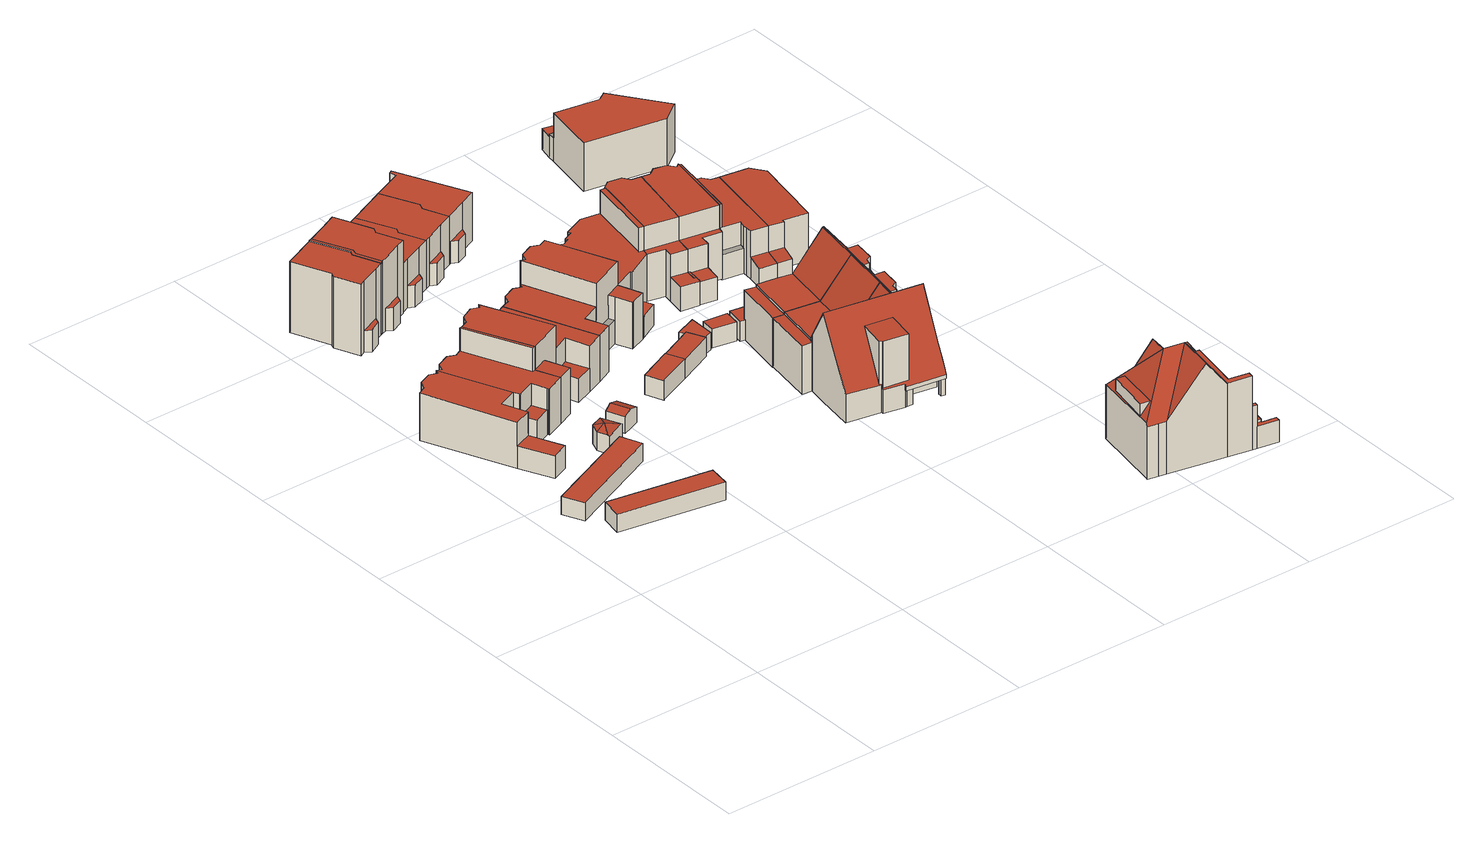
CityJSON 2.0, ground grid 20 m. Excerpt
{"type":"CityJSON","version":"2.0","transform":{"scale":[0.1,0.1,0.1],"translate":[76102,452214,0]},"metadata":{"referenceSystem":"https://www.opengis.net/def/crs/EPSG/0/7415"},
"CityObjects":{
"building1":{"type":"Building","attributes":{"Volume":352,"Dakoppervlakte":62.7,"Muuroppervlakte":236.67,"Vloeroppervlakte":64.75,"hoogte_Z_max_in_m_NAP":7.01,"GEB_DOEL":"woonfunctie","dateOfConstruction":"1925-01-01","measuredHeight":6.12},"geometry":[{"type":"Solid","lod":"2","boundaries":[[[[0,1,2,3,4,5,6,7,8,9,10,11,12]],[[13,14,15,16]],[[17,18,19,20,21,22,23,24,25,26]],[[27,28,29,30]],[[2,20,19,14,3]],[[2,1,21,20]],[[0,12,23,22]],[[12,11,24,23]],[[11,10,25,24]],[[26,25,10,9,29]],[[5,4,13,16]],[[4,3,14,13]],[[28,6,5,16,15,18,17]],[[14,19,18,15]],[[8,30,29,9]],[[8,7,27,30]],[[27,7,6,28]],[[26,29,28,17]],[[22,21,1,0]]]],"semantics":{"surfaces":[{"type":"GroundSurface"},{"type":"OuterFloorSurface"},{"type":"RoofSurface"},{"type":"WallSurface"}],"values":[[0,1,2,2,3,3,3,3,3,3,3,3,3,3,3,3,3,3,3]]}}]},
"building2":{"type":"Building","attributes":{"Volume":88.31,"Dakoppervlakte":38.28,"Muuroppervlakte":75.24,"Vloeroppervlakte":38.28,"hoogte_Z_max_in_m_NAP":3.12,"GEB_DOEL":"onbekend","dateOfConstruction":"1925-01-01","measuredHeight":2.31},"geometry":[{"type":"Solid","lod":"2","boundaries":[[[[31,32,33,34]],[[35,36,37,38]],[[33,36,35,34]],[[33,32,37,36]],[[37,32,31,38]],[[35,38,31,34]]]],"semantics":{"surfaces":[{"type":"GroundSurface"},{"type":"RoofSurface"},{"type":"WallSurface"}],"values":[[0,1,2,2,2,2]]}}]},
"building3":{"type":"Building","attributes":{"Volume":84.21,"Dakoppervlakte":36.77,"Muuroppervlakte":73.29,"Vloeroppervlakte":36.77,"hoogte_Z_max_in_m_NAP":3.13,"GEB_DOEL":"onbekend","dateOfConstruction":"1925-01-01","measuredHeight":2.29},"geometry":[{"type":"Solid","lod":"2","boundaries":[[[[39,40,41,42]],[[43,44,45,46]],[[46,45,41,40]],[[40,39,43,46]],[[42,44,43,39]],[[42,41,45,44]]]],"semantics":{"surfaces":[{"type":"GroundSurface"},{"type":"RoofSurface"},{"type":"WallSurface"}],"values":[[0,1,2,2,2,2]]}}]},
"building4":{"type":"Building","attributes":{"Volume":360.12,"Dakoppervlakte":60.68,"Muuroppervlakte":265.68,"Vloeroppervlakte":60.68,"hoogte_Z_max_in_m_NAP":9.95,"GEB_DOEL":"woonfunctie","dateOfConstruction":"1925-01-01","measuredHeight":9.04},"geometry":[{"type":"Solid","lod":"2","boundaries":[[[[47,48,49,50,51,52,53,54,55,4,3,2,56,57,58,59]],[[60,20,19,61,62,63,64,65,66,67,68,69,70,71,72,73]],[[74,75,76,77]],[[78,79,80,81]],[[51,50,67,66]],[[67,50,49,48,82,68]],[[71,70,82,48,47,59]],[[71,59,58,72]],[[58,57,73,72]],[[57,56,60,73]],[[2,3,14,19,20]],[[61,13,4,55,78,62]],[[53,52,65,64,80]],[[66,65,52,51]],[[14,3,4,13]],[[19,14,13,61]],[[77,68,82,74]],[[82,70,75,74]],[[75,70,69,76]],[[69,68,77,76]],[[78,55,54,79]],[[80,79,54,53]],[[81,63,62,78]],[[80,64,63,81]],[[60,56,2,20]]]],"semantics":{"surfaces":[{"type":"GroundSurface"},{"type":"RoofSurface"},{"type":"WallSurface"}],"values":[[0,1,1,1,2,2,2,2,2,2,2,2,2,2,2,2,2,2,2,2,2,2,2,2,2]]}}]},
"building5":{"type":"Building","attributes":{"Volume":17.3,"Dakoppervlakte":7.38,"Muuroppervlakte":24.17,"Vloeroppervlakte":6.81,"hoogte_Z_max_in_m_NAP":3.7,"GEB_DOEL":"onbekend","dateOfConstruction":"1925-01-01","measuredHeight":2.91},"geometry":[{"type":"Solid","lod":"2","boundaries":[[[[83,84,85,86,87,88,89,90]],[[91,92,93]],[[94,95,91,93]],[[96,92,91]],[[97,96,91]],[[98,97,91,95,99]],[[85,84,92,96]],[[94,93,92,84,83,90]],[[94,90,89,88,99,95]],[[88,87,98,99]],[[86,97,98,87]],[[85,96,97,86]]]],"semantics":{"surfaces":[{"type":"GroundSurface"},{"type":"RoofSurface"},{"type":"WallSurface"}],"values":[[0,1,1,1,1,1,2,2,2,2,2,2]]}}]},
"building6":{"type":"Building","attributes":{"Volume":448.75,"Dakoppervlakte":51.37,"Muuroppervlakte":293.21,"Vloeroppervlakte":53.77,"hoogte_Z_max_in_m_NAP":9.95,"GEB_DOEL":"woonfunctie","dateOfConstruction":"1925-01-01","measuredHeight":9.02},"geometry":[{"type":"Solid","lod":"2","boundaries":[[[[50,49,48,100,101,102,103,104,105,106,107,108]],[[109,110,111,112]],[[67,113,114,68]],[[115,116,117,118,119,74,77,120]],[[50,108,113,67]],[[74,82,68,77]],[[117,116,121,103,102,122]],[[101,123,118,117,122,102]],[[118,123,101,100,124,119]],[[109,107,106,110]],[[106,105,111,110]],[[108,107,109,112,114,113]],[[50,67,68,82,48,49]],[[111,105,104,125,115,120,126]],[[104,103,121,116,115,125]],[[112,111,126,120,77,68,114]],[[48,82,74,119,124,100]]]],"semantics":{"surfaces":[{"type":"GroundSurface"},{"type":"OuterFloorSurface"},{"type":"RoofSurface"},{"type":"WallSurface"}],"values":[[0,1,2,2,3,3,3,3,3,3,3,3,3,3,3,3,3]]}}]},
"building7":{"type":"Building","attributes":{"Volume":406.64,"Dakoppervlakte":45.86,"Muuroppervlakte":257.35,"Vloeroppervlakte":45.86,"hoogte_Z_max_in_m_NAP":10.08,"GEB_DOEL":"woonfunctie","dateOfConstruction":"1928-01-01","measuredHeight":9.13},"geometry":[{"type":"Solid","lod":"2","boundaries":[[[[127,128,129,130,131,132,133,134,135,136,137,138,139,140]],[[141,142,143,144,145,146,147,148,149,150]],[[151,152,153,154]],[[155,156,157,158,159,160,161,162]],[[141,138,137,142]],[[136,143,142,137]],[[143,136,135,144]],[[135,134,145,144]],[[146,145,134,133,154]],[[151,154,133,132]],[[152,151,132,131]],[[130,153,152,131]],[[146,154,153,147]],[[160,140,139,161]],[[162,161,139,138,141]],[[129,128,158,157,148]],[[127,159,158,128]],[[127,140,160,159]],[[162,141,150,155]],[[155,150,149,156]],[[149,148,157,156]],[[148,147,153,130,129]]]],"semantics":{"surfaces":[{"type":"GroundSurface"},{"type":"RoofSurface"},{"type":"WallSurface"}],"values":[[0,1,1,1,2,2,2,2,2,2,2,2,2,2,2,2,2,2,2,2,2,2]]}}]},
"building8":{"type":"Building","attributes":{"Volume":13.53,"Dakoppervlakte":6.31,"Muuroppervlakte":21.13,"Vloeroppervlakte":6.01,"hoogte_Z_max_in_m_NAP":3.27,"GEB_DOEL":"onbekend","dateOfConstruction":"1925-01-01","measuredHeight":2.45},"geometry":[{"type":"Solid","lod":"2","boundaries":[[[[163,164,165,166,167,168]],[[169,170,171,172]],[[173,174,170,169]],[[163,168,172,171]],[[174,173,166,165]],[[164,170,174,165]],[[172,168,167,166,173,169]],[[171,170,164,163]]]],"semantics":{"surfaces":[{"type":"GroundSurface"},{"type":"RoofSurface"},{"type":"WallSurface"}],"values":[[0,1,1,2,2,2,2,2]]}}]},
"building9":{"type":"Building","attributes":{"Volume":409.11,"Dakoppervlakte":49.2,"Muuroppervlakte":267.9,"Vloeroppervlakte":49.11,"hoogte_Z_max_in_m_NAP":10.08,"GEB_DOEL":"woonfunctie","dateOfConstruction":"1928-01-01","measuredHeight":9.23},"geometry":[{"type":"Solid","lod":"2","boundaries":[[[[175,176,177,178,179,180,181,182,183,184,185,186,187,188,189]],[[159,158,190,191,192,193,194,195,196,161,160]],[[197,198,199,200]],[[201,202,203,204]],[[160,161,203,181,180]],[[160,180,179,159]],[[159,179,178,158]],[[189,188,192,191,199]],[[193,187,186,194]],[[194,186,185,195]],[[196,195,185,184,204]],[[176,175,198,197]],[[200,177,176,197]],[[158,178,177,200,199,191,190]],[[175,189,199,198]],[[182,181,203,202]],[[184,183,201,204]],[[202,201,183,182]],[[161,196,204,203]],[[192,188,187,193]]]],"semantics":{"surfaces":[{"type":"GroundSurface"},{"type":"RoofSurface"},{"type":"WallSurface"}],"values":[[0,1,1,1,2,2,2,2,2,2,2,2,2,2,2,2,2,2,2,2]]}}]},
"building10":{"type":"Building","attributes":{"Volume":324.39,"Dakoppervlakte":56.91,"Muuroppervlakte":206.4,"Vloeroppervlakte":56.9,"hoogte_Z_max_in_m_NAP":7.01,"GEB_DOEL":"woonfunctie","dateOfConstruction":"1925-01-01","measuredHeight":6.13},"geometry":[{"type":"Solid","lod":"2","boundaries":[[[[104,205,206,207,208,209,210,211,212,106,105]],[[213,214,215,216,217,218,125,126,219,220]],[[221,111,110,222,223,224]],[[218,205,104,125]],[[104,105,111,126,125]],[[214,213,210,209]],[[215,214,209,208]],[[216,215,208,207]],[[207,206,217,216]],[[206,205,218,217]],[[111,105,106,110]],[[106,212,222,110]],[[211,223,222,212]],[[219,126,111,221]],[[219,221,224,223,220]],[[211,210,213,220,223]]]],"semantics":{"surfaces":[{"type":"GroundSurface"},{"type":"RoofSurface"},{"type":"WallSurface"}],"values":[[0,1,1,2,2,2,2,2,2,2,2,2,2,2,2,2]]}}]},
"building11":{"type":"Building","attributes":{"Volume":313.57,"Dakoppervlakte":50.8,"Muuroppervlakte":207.18,"Vloeroppervlakte":52.97,"hoogte_Z_max_in_m_NAP":7.01,"GEB_DOEL":"woonfunctie","dateOfConstruction":"1925-01-01","measuredHeight":6.12},"geometry":[{"type":"Solid","lod":"2","boundaries":[[[[225,226,227,228,229,230,231,210,209,232,233]],[[234,235,236,237]],[[238,239,214,213,240,241,242,243,244,245]],[[210,231,240,213]],[[242,237,228,227,243]],[[226,244,243,227]],[[244,226,225,245]],[[225,233,238,245]],[[233,232,239,238]],[[239,232,209,214]],[[230,229,236,235]],[[229,228,237,236]],[[241,240,231,230,235,234]],[[237,242,241,234]],[[210,213,214,209]]]],"semantics":{"surfaces":[{"type":"GroundSurface"},{"type":"OuterFloorSurface"},{"type":"RoofSurface"},{"type":"WallSurface"}],"values":[[0,1,2,3,3,3,3,3,3,3,3,3,3,3,3]]}}]},
"building12":{"type":"Building","attributes":{"Volume":289.13,"Dakoppervlakte":47.54,"Muuroppervlakte":178.11,"Vloeroppervlakte":47.54,"hoogte_Z_max_in_m_NAP":7.13,"GEB_DOEL":"woonfunctie","dateOfConstruction":"1928-01-01","measuredHeight":6.18},"geometry":[{"type":"Solid","lod":"2","boundaries":[[[[246,247,248,249,250,251,252,253,254,255,256,257]],[[258,259,260,261,262,263,264,265,266,267]],[[268,269,270,271]],[[258,248,247,259]],[[260,259,247,246]],[[257,256,262,261]],[[263,262,256,255,269]],[[252,251,265,264,268]],[[265,251,250,266]],[[250,249,267,266]],[[258,267,249,248]],[[270,269,255,254]],[[254,253,271,270]],[[253,252,268,271]],[[263,269,268,264]],[[246,257,261,260]]]],"semantics":{"surfaces":[{"type":"GroundSurface"},{"type":"RoofSurface"},{"type":"WallSurface"}],"values":[[0,1,1,2,2,2,2,2,2,2,2,2,2,2,2,2]]}}]},
"building13":{"type":"Building","attributes":{"Volume":28.33,"Dakoppervlakte":11.61,"Muuroppervlakte":35.41,"Vloeroppervlakte":11.61,"hoogte_Z_max_in_m_NAP":3.29,"GEB_DOEL":"onbekend","dateOfConstruction":"1925-01-01","measuredHeight":2.45},"geometry":[{"type":"Solid","lod":"2","boundaries":[[[[272,273,274,275,276]],[[277,278,279,280,281]],[[273,277,281,274]],[[278,277,273,272]],[[278,272,276,275,280,279]],[[275,274,281,280]]]],"semantics":{"surfaces":[{"type":"GroundSurface"},{"type":"RoofSurface"},{"type":"WallSurface"}],"values":[[0,1,2,2,2,2]]}}]},
"building14":{"type":"Building","attributes":{"Volume":453.46,"Dakoppervlakte":51.75,"Muuroppervlakte":294.55,"Vloeroppervlakte":53.85,"hoogte_Z_max_in_m_NAP":9.97,"GEB_DOEL":"woonfunctie","dateOfConstruction":"1925-01-01","measuredHeight":9.07},"geometry":[{"type":"Solid","lod":"2","boundaries":[[[[282,283,284,285,286,229,228,227,287,288,289,290,291]],[[236,292,293,237]],[[294,295,296,297,298,299]],[[300,301,302,303,304,305,306,307]],[[298,284,283,299]],[[299,283,282,291,308,294]],[[284,298,297,285]],[[301,294,308,302]],[[302,308,291,290,309,303]],[[290,289,310,304,303,309]],[[304,310,289,288,311,305]],[[305,311,288,287,312,306]],[[229,236,237,228]],[[292,236,229,286]],[[292,296,295,293]],[[306,312,287,227,243,307]],[[228,237,242,300,307,243,227]],[[300,242,237,293,295,294,301]],[[297,296,292,286,285]]]],"semantics":{"surfaces":[{"type":"GroundSurface"},{"type":"OuterFloorSurface"},{"type":"RoofSurface"},{"type":"WallSurface"}],"values":[[0,1,2,2,3,3,3,3,3,3,3,3,3,3,3,3,3,3,3]]}}]},
"building15":{"type":"Building","attributes":{"Volume":334.08,"Dakoppervlakte":62.58,"Muuroppervlakte":190.85,"Vloeroppervlakte":62.28,"hoogte_Z_max_in_m_NAP":7.13,"GEB_DOEL":"woonfunctie","dateOfConstruction":"1928-01-01","measuredHeight":6.18},"geometry":[{"type":"Solid","lod":"2","boundaries":[[[[313,314,251,250,249,248,315,316,317,318,319,320,321,322,323]],[[265,324,325,326,327,328,329,258,267,266]],[[330,331,332,333]],[[334,335,336,337]],[[338,339,340,341]],[[267,258,337,248,249]],[[267,249,250,266]],[[266,250,251,265]],[[324,265,251,314,333]],[[325,332,322,321,326]],[[327,320,319,328]],[[329,328,319,318,340]],[[330,333,314,313]],[[331,330,313,323]],[[332,331,323,322]],[[324,333,332,325]],[[336,335,338,316,315]],[[336,315,248,337]],[[338,341,317,316]],[[318,317,341,340]],[[335,334,339,338]],[[258,329,340,339,334,337]],[[320,327,326,321]]]],"semantics":{"surfaces":[{"type":"GroundSurface"},{"type":"RoofSurface"},{"type":"WallSurface"}],"values":[[0,1,1,1,1,2,2,2,2,2,2,2,2,2,2,2,2,2,2,2,2,2,2]]}}]},
"building16":{"type":"Building","attributes":{"Volume":28.16,"Dakoppervlakte":12.06,"Muuroppervlakte":34.45,"Vloeroppervlakte":12.06,"hoogte_Z_max_in_m_NAP":3.16,"GEB_DOEL":"onbekend","dateOfConstruction":"1925-01-01","measuredHeight":2.33},"geometry":[{"type":"Solid","lod":"2","boundaries":[[[[275,274,342,343,344]],[[345,346,347,348,349]],[[274,275,346,345]],[[347,346,275,344]],[[343,348,347,344]],[[348,343,342,349]],[[342,274,345,349]]]],"semantics":{"surfaces":[{"type":"GroundSurface"},{"type":"RoofSurface"},{"type":"WallSurface"}],"values":[[0,1,2,2,2,2,2]]}}]},
"building17":{"type":"Building","attributes":{"Volume":14.54,"Dakoppervlakte":6.73,"Muuroppervlakte":23.31,"Vloeroppervlakte":6.72,"hoogte_Z_max_in_m_NAP":3.05,"GEB_DOEL":"onbekend","dateOfConstruction":"1925-01-01","measuredHeight":2.23},"geometry":[{"type":"Solid","lod":"2","boundaries":[[[[350,351,343,342,352]],[[353,354,355,356,357]],[[353,342,343,354]],[[343,351,355,354]],[[351,350,356,355]],[[356,350,352,357]],[[357,352,342,353]]]],"semantics":{"surfaces":[{"type":"GroundSurface"},{"type":"RoofSurface"},{"type":"WallSurface"}],"values":[[0,1,2,2,2,2,2]]}}]},
"building18":{"type":"Building","attributes":{"Volume":307.18,"Dakoppervlakte":56.73,"Muuroppervlakte":192.32,"Vloeroppervlakte":56.52,"hoogte_Z_max_in_m_NAP":7.13,"GEB_DOEL":"woonfunctie","dateOfConstruction":"1928-01-01","measuredHeight":6.23},"geometry":[{"type":"Solid","lod":"2","boundaries":[[[[358,359,360,361,321,320,319,318,317,362,363,364,365]],[[366,329,328,327,326,367,368,369,370,371]],[[372,373,374,375]],[[376,377,378,341,340,379,380]],[[328,329,340,318,319]],[[320,327,328,319]],[[327,320,321,326]],[[358,365,369,368,374]],[[372,375,361,360]],[[360,359,373,372]],[[373,359,358,374]],[[368,367,326,321,361,375,374]],[[362,317,341,378]],[[341,317,318,340]],[[364,363,377,376]],[[362,378,377,363]],[[376,380,371,370]],[[371,380,379,366]],[[379,340,329,366]],[[370,369,365,364,376]]]],"semantics":{"surfaces":[{"type":"GroundSurface"},{"type":"RoofSurface"},{"type":"WallSurface"}],"values":[[0,1,1,1,2,2,2,2,2,2,2,2,2,2,2,2,2,2,2,2]]}}]},
"building19":{"type":"Building","attributes":{"Volume":593.97,"Dakoppervlakte":99.97,"Muuroppervlakte":311.71,"Vloeroppervlakte":99.96,"hoogte_Z_max_in_m_NAP":10.04,"GEB_DOEL":"winkelfunctie,woonfunctie - woonfunctie","dateOfConstruction":"1925-01-01","measuredHeight":9.16},"geometry":[{"type":"Solid","lod":"2","boundaries":[[[[381,382,383,384,385,386,387,388,389,390,283,282,291,391,392,393,394,395,396]],[[397,398,399,400,401,402,308,294,403,404,405,406,407,408,409,410,411]],[[412,413,414,415]],[[416,417,418,419,420,421]],[[405,404,417,388,387]],[[405,387,386,385,422,406]],[[422,385,384,383,409,408]],[[410,409,383,382]],[[382,381,411,410]],[[381,396,397,411]],[[396,395,398,397]],[[399,394,393,400]],[[401,400,393,392]],[[392,391,402,401]],[[308,402,391,291]],[[294,308,291,282,419]],[[413,406,422,414]],[[422,408,415,414]],[[412,415,408,407]],[[413,412,407,406]],[[421,390,389,416]],[[388,417,416,389]],[[419,282,283,420]],[[390,421,420,283]],[[418,403,294,419]],[[418,417,404,403]],[[399,398,395,394]]]],"semantics":{"surfaces":[{"type":"GroundSurface"},{"type":"RoofSurface"},{"type":"WallSurface"}],"values":[[0,1,1,1,2,2,2,2,2,2,2,2,2,2,2,2,2,2,2,2,2,2,2,2,2,2,2]]}}]},
"building20":{"type":"Building","attributes":{"Volume":13.4,"Dakoppervlakte":5.7,"Muuroppervlakte":23.02,"Vloeroppervlakte":5.7,"hoogte_Z_max_in_m_NAP":3.26,"GEB_DOEL":"onbekend","dateOfConstruction":"1925-01-01","measuredHeight":2.35},"geometry":[{"type":"Solid","lod":"2","boundaries":[[[[423,424,425,426]],[[427,428,429,430]],[[427,423,426,428]],[[426,425,429,428]],[[424,430,429,425]],[[424,423,427,430]]]],"semantics":{"surfaces":[{"type":"GroundSurface"},{"type":"RoofSurface"},{"type":"WallSurface"}],"values":[[0,1,2,2,2,2]]}}]},
"building21":{"type":"Building","attributes":{"Volume":745.75,"Dakoppervlakte":151.26,"Muuroppervlakte":261.86,"Vloeroppervlakte":82.05,"hoogte_Z_max_in_m_NAP":12.25,"GEB_DOEL":"woonfunctie","dateOfConstruction":"1925-01-01","measuredHeight":11.4},"children":["building21-1"],"geometry":[{"type":"Solid","lod":"2","boundaries":[[[[431,432,433,434,435,436,437,438,439,440,441,442,443,444,445,446,447]],[[448,449,450,451]],[[452,453,454,455,456,457,458,459,460,461,462,463,464]],[[465,466,467,468,469,470,471,472,473,474,475],[476,477,478,479,480,481]],[[470,469,482,483,484,485,486]],[[485,484,487]],[[484,483,487]],[[487,444,443,485]],[[483,445,444,487]],[[460,432,431,461]],[[459,433,432,460]],[[459,458,434,433]],[[434,458,457,435]],[[436,435,457,456]],[[451,450,452,464]],[[448,451,464,463]],[[450,449,462,467,466,465,453,452]],[[483,482,446,445]],[[469,468,467,462,461,431,447,446,482]],[[454,453,465,475]],[[455,454,475,474]],[[438,437,455,474,473]],[[473,472,439,438]],[[471,440,439,472]],[[470,486,442,441,440,471]],[[485,443,442,486]],[[463,462,449,448]],[[456,455,437,436]],[[488,489,490,479,478,491]],[[478,477,491]],[[488,491,477,476]],[[489,488,476,481]],[[489,481,480,490]],[[480,479,490]]]],"semantics":{"surfaces":[{"type":"GroundSurface"},{"type":"OuterCeilingSurface"},{"type":"RoofSurface"},{"type":"WallSurface"}],"values":[[0,0,1,2,2,2,2,3,3,3,3,3,3,3,3,3,3,3,3,3,3,3,3,3,3,3,3,3,2,3,3,3,3,3]]}}]},
"building21-1":{"type":"BuildingInstallation","attributes":{"relationToConstruction":"outside"},"parents":["building21"],"geometry":[{"type":"MultiSurface","lod":"2","boundaries":[[[488,489,490,479,478,491]],[[478,477,491]],[[488,491,477,476]],[[489,488,476,481]],[[489,481,480,490]],[[480,479,490]]],"semantics":{"surfaces":[{"type":"RoofSurface"},{"type":"WallSurface"}],"values":[0,1,1,1,1,1]}}]},
"building22":{"type":"Building","attributes":{"Volume":662.18,"Dakoppervlakte":111.18,"Muuroppervlakte":315.98,"Vloeroppervlakte":83.86,"hoogte_Z_max_in_m_NAP":12.11,"GEB_DOEL":"woonfunctie","dateOfConstruction":"1925-01-01","measuredHeight":11.28},"geometry":[{"type":"Solid","lod":"2","boundaries":[[[[446,445,444,443,442,492,493,494,495,496,497,498,499,500,501,502,503,504,505]],[[506,507,508,509]],[[510,507,506,485,487]],[[511,512,513,514,515,510,487,483,516,517,518,519,520,521]],[[483,482,516]],[[522,523,524,525,521,520]],[[526,527,528,529,530,531]],[[509,532,486,485,506]],[[507,510,496,495,494,531,508]],[[483,487,485,443,444,445]],[[517,516,505,504]],[[517,504,503,518]],[[513,499,498,514]],[[514,498,497,515]],[[497,496,510,515]],[[445,446,482,483]],[[505,516,482,446]],[[522,519,533,523]],[[501,533,519,518,503,502]],[[500,499,513,512,533,501]],[[511,521,525]],[[522,520,519]],[[524,512,511,525]],[[531,494,493,526]],[[527,526,493,492]],[[442,528,527,492]],[[442,443,485,486,528]],[[532,529,528,486]],[[508,531,530,509]],[[509,530,529,532]],[[512,524,523,533]]]],"semantics":{"surfaces":[{"type":"GroundSurface"},{"type":"RoofSurface"},{"type":"WallSurface"}],"values":[[0,1,1,1,1,1,1,1,2,2,2,2,2,2,2,2,2,2,2,2,2,2,2,2,2,2,2,2,2,2,2]]}}]},
"building23":{"type":"Building","attributes":{"Volume":422.08,"Dakoppervlakte":51.83,"Muuroppervlakte":284.92,"Vloeroppervlakte":51.82,"hoogte_Z_max_in_m_NAP":10.03,"GEB_DOEL":"woonfunctie","dateOfConstruction":"1925-01-01","measuredHeight":9.11},"geometry":[{"type":"Solid","lod":"2","boundaries":[[[[385,534,535,536,537,538,539,540,541,542,543,544,545,546,547,387,386]],[[548,549,550,551,552,553,554]],[[555,556,557,558,559,560,414,413]],[[561,406,405,562,563,564]],[[550,549,546,545]],[[544,551,550,545]],[[553,552,551,544,543,542]],[[542,541,554,553]],[[554,541,540,548]],[[556,555,561,565]],[[558,557,566,537,536,567]],[[536,535,568,559,558,567]],[[385,386,387,405,406,422]],[[549,548,564,563]],[[562,547,546,549,563]],[[562,405,387,547]],[[564,548,540,539,538,565,561]],[[560,569,534,385,422,414]],[[538,537,566,557,556,565]],[[559,568,535,534,569,560]],[[413,414,422,406]],[[406,561,555,413]]]],"semantics":{"surfaces":[{"type":"GroundSurface"},{"type":"RoofSurface"},{"type":"WallSurface"}],"values":[[0,1,1,1,2,2,2,2,2,2,2,2,2,2,2,2,2,2,2,2,2,2]]}}]},
"building24":{"type":"Building","attributes":{"Volume":682.9,"Dakoppervlakte":116.37,"Muuroppervlakte":319.17,"Vloeroppervlakte":91.54,"hoogte_Z_max_in_m_NAP":12.11,"GEB_DOEL":"woonfunctie","dateOfConstruction":"1925-01-01","measuredHeight":11.4},"geometry":[{"type":"Solid","lod":"2","boundaries":[[[[570,571,572,573,574,575,576,577,578,579,580,581,582,583,584,585,586,587,588,589]],[[590,591,592,593,508,507,594]],[[510,595,594,507]],[[596,597,595,510,515,598,599,600,601,602,603]],[[604,605,606,607,600,599]],[[608,609,610,611,612,613,614]],[[615,526,531,616]],[[571,570,515,510,507,508,531,573,572]],[[598,515,570,589,588,617]],[[603,586,585,596]],[[597,596,585,584,583,582,581,580,579,609,592,591,590,594,595]],[[617,605,604,598]],[[617,602,606,605]],[[587,586,603,602,617,588]],[[604,599,598]],[[607,606,602,601]],[[609,579,578,610]],[[610,578,577,611]],[[611,577,576,612]],[[612,576,575,613]],[[574,573,531,526]],[[615,616,608,614]],[[614,613,575,574,526,615]],[[609,608,616,593,592]],[[508,593,616,531]],[[607,601,600]]]],"semantics":{"surfaces":[{"type":"GroundSurface"},{"type":"RoofSurface"},{"type":"WallSurface"}],"values":[[0,1,1,1,1,1,1,2,2,2,2,2,2,2,2,2,2,2,2,2,2,2,2,2,2,2]]}}]},
"building25":{"type":"Building","attributes":{"Volume":466.24,"Dakoppervlakte":57.3,"Muuroppervlakte":297.41,"Vloeroppervlakte":57.29,"hoogte_Z_max_in_m_NAP":9.98,"GEB_DOEL":"woonfunctie","dateOfConstruction":"1925-01-01","measuredHeight":9.08},"geometry":[{"type":"Solid","lod":"2","boundaries":[[[[543,542,541,540,539,538,618,619,620,621,622,623,624,625,626,627,628]],[[629,630,631,632,561,564]],[[633,634,635,636,637,638]],[[639,548,554,553]],[[640,641,642,643,644,645,556,555]],[[564,561,565,538,539,540,548]],[[626,625,630,629,638]],[[631,630,625,624]],[[635,634,542,543]],[[543,628,636,635]],[[636,628,627,626,638,637]],[[554,541,542,634,553]],[[553,634,633,639]],[[548,639,633,638,629,564]],[[561,555,556,565]],[[640,632,646,641]],[[621,620,647,643,642,648]],[[643,647,620,619,649,644]],[[631,624,623,622,646,632]],[[538,565,556,645,650,618]],[[640,555,561,632]],[[641,646,622,621,648,642]],[[644,649,619,618,650,645]],[[540,541,554,548]]]],"semantics":{"surfaces":[{"type":"GroundSurface"},{"type":"RoofSurface"},{"type":"WallSurface"}],"values":[[0,1,1,1,1,2,2,2,2,2,2,2,2,2,2,2,2,2,2,2,2,2,2,2]]}}]},
"building26":{"type":"Building","attributes":{"Volume":67.16,"Dakoppervlakte":23.88,"Muuroppervlakte":68.97,"Vloeroppervlakte":39.95,"hoogte_Z_max_in_m_NAP":3.8,"GEB_DOEL":"onbekend","dateOfConstruction":"1925-01-01","measuredHeight":3.05},"geometry":[{"type":"Solid","lod":"2","boundaries":[[[[651,652,585,653,581,654,655]],[[656,657,658,659]],[[660,661,662,663]],[[659,585,652,656]],[[656,652,651,657]],[[659,658,663,653,585]],[[661,654,581,662]],[[653,663,662,581]],[[660,655,654,661]],[[657,651,655,660,663,658]]]],"semantics":{"surfaces":[{"type":"GroundSurface"},{"type":"RoofSurface"},{"type":"WallSurface"}],"values":[[0,1,1,2,2,2,2,2,2,2]]}}]},
"building27":{"type":"Building","attributes":{"Volume":1015.34,"Dakoppervlakte":153.72,"Muuroppervlakte":411.82,"Vloeroppervlakte":114.83,"hoogte_Z_max_in_m_NAP":13.54,"GEB_DOEL":"woonfunctie","dateOfConstruction":"1930-01-01","measuredHeight":12.73},"children":["building27-1"],"geometry":[{"type":"Solid","lod":"2","boundaries":[[[[664,665,666,667,668,669,670,671,672,673,674,675,676,677,678,679,680,681,682,683,684,685,686,687,688]],[[689,690,691,692]],[[693,692,691]],[[694,695,696,697,693,691]],[[698,699,700,694,691,690,701,702,703]],[[694,700,695],[704,705,706,707]],[[708,709,710,711,712,713,714]],[[715,716,717,718,719,720,721,701,690,689,722,723]],[[724,725,726,727,728,729,730,731]],[[732,733,734,735]],[[736,737,738,739,740,741]],[[702,742,703]],[[743,744,742,702,721]],[[745,746,747,748]],[[692,693,686,685,684,689]],[[698,703,668,667,666,699]],[[700,699,666,665,664,688,696,695]],[[697,696,688,687]],[[697,687,686,693]],[[708,714,725,678,677]],[[677,676,709,708]],[[684,683,734,722,689]],[[747,746,737,736,716,715]],[[717,716,736,673,672]],[[672,671,718,717]],[[719,718,671,670,744]],[[681,730,729,682]],[[680,731,730,681]],[[680,679,724,731]],[[725,724,679,678]],[[683,682,729,735,734]],[[735,729,728,732]],[[713,723,722,734,733,727,726]],[[675,674,741,740]],[[673,736,741,674]],[[740,739,709,676,675]],[[742,669,668,703]],[[742,744,670,669]],[[719,744,743,720]],[[720,743,721]],[[713,726,725,714]],[[715,723,713,712,748,747]],[[745,748,712,711]],[[710,709,739,738]],[[737,746,745,711,710,738]],[[702,701,721]],[[732,728,727,733]],[[707,749,750,704]],[[705,750,749,706]],[[705,704,750]],[[749,707,706]]]],"semantics":{"surfaces":[{"type":"GroundSurface"},{"type":"RoofSurface"},{"type":"OuterFloorSurface"},{"type":"WallSurface"}],"values":[[0,1,1,1,1,1,1,1,1,1,1,1,1,2,3,3,3,3,3,3,3,3,3,3,3,3,3,3,3,3,3,3,3,3,3,3,3,3,3,3,3,3,3,3,3,3,3,1,3,3,3]]}}]},
"building27-1":{"type":"BuildingInstallation","attributes":{"relationToConstruction":"outside"},"parents":["building27"],"geometry":[{"type":"MultiSurface","lod":"2","boundaries":[[[707,749,750,704]],[[705,750,749,706]],[[705,704,750]],[[749,707,706]]],"semantics":{"surfaces":[{"type":"RoofSurface"},{"type":"WallSurface"}],"values":[0,1,1,1]}}]},
"building28":{"type":"Building","attributes":{"Volume":332.13,"Dakoppervlakte":53.81,"Muuroppervlakte":269.47,"Vloeroppervlakte":55.76,"hoogte_Z_max_in_m_NAP":9.93,"GEB_DOEL":"woonfunctie","dateOfConstruction":"1925-01-01","measuredHeight":9.18},"geometry":[{"type":"Solid","lod":"2","boundaries":[[[[751,752,753,754,755,756,757,758,759,760,761,762,763,764,765]],[[766,767,768,769,770]],[[771,772,773,774,775,776,777,778,779,780,781,782]],[[783,784,641,640]],[[785,786,787,788]],[[646,641,784,778]],[[767,766,762,761]],[[760,768,767,761]],[[783,640,632,779]],[[762,766,632,640,641,646,763]],[[784,783,779,778]],[[756,787,786,757]],[[787,756,755,788]],[[785,788,772,771]],[[766,770,769,780,779,632]],[[763,646,778,777,765,764]],[[769,768,781,780]],[[751,765,777,776]],[[776,775,752,751]],[[775,774,753,752]],[[774,773,754,753]],[[773,772,788,755,754]],[[771,782,759,758,785]],[[782,781,768,760,759]],[[785,758,757,786]]]],"semantics":{"surfaces":[{"type":"GroundSurface"},{"type":"OuterFloorSurface"},{"type":"RoofSurface"},{"type":"WallSurface"}],"values":[[0,1,2,2,2,3,3,3,3,3,3,3,3,3,3,3,3,3,3,3,3,3,3,3,3]]}}]},
"building29":{"type":"Building","attributes":{"Volume":337.68,"Dakoppervlakte":57.41,"Muuroppervlakte":200.36,"Vloeroppervlakte":57.32,"hoogte_Z_max_in_m_NAP":6.98,"GEB_DOEL":"woonfunctie","dateOfConstruction":"1925-01-01","measuredHeight":6.15},"geometry":[{"type":"Solid","lod":"2","boundaries":[[[[789,790,791,792,793,794,756,755,754]],[[772,795,796,797,798,799,773]],[[787,800,801,788]],[[772,773,754,755,788]],[[793,792,796,795,801]],[[796,792,791,797]],[[797,791,790,798]],[[789,799,798,790]],[[755,756,787,788]],[[794,800,787,756]],[[800,794,793,801]],[[772,788,801,795]],[[773,799,789,754]]]],"semantics":{"surfaces":[{"type":"GroundSurface"},{"type":"RoofSurface"},{"type":"WallSurface"}],"values":[[0,1,1,2,2,2,2,2,2,2,2,2,2]]}}]},
"building30":{"type":"Building","attributes":{"Volume":458.78,"Dakoppervlakte":74.81,"Muuroppervlakte":233.01,"Vloeroppervlakte":76.59,"hoogte_Z_max_in_m_NAP":7.13,"GEB_DOEL":"woonfunctie","dateOfConstruction":"1925-01-01","measuredHeight":6.22},"geometry":[{"type":"Solid","lod":"2","boundaries":[[[[802,803,804,805,806,807,808,809,810,811,812]],[[813,814,815,816]],[[817,818,819,820,821,822]],[[823,824,825,826]],[[810,809,822,821,813]],[[808,807,818,817]],[[807,806,819,818]],[[820,819,806,805]],[[802,812,823,826]],[[812,811,824,823]],[[802,826,825,803]],[[816,824,811,810,813]],[[804,803,825,815,814]],[[816,815,825,824]],[[814,813,821,820,805,804]],[[822,809,808,817]]]],"semantics":{"surfaces":[{"type":"GroundSurface"},{"type":"OuterFloorSurface"},{"type":"RoofSurface"},{"type":"WallSurface"}],"values":[[0,1,2,2,3,3,3,3,3,3,3,3,3,3,3,3]]}}]}
},
"vertices":[
[35,607,9],[45,603,9],[47,609,9],[85,524,9],[88,517,9],[65,506,9],[74,485,9],[92,444,9],[71,435,9],[52,476,9],[5,585,9],[15,590,9],[19,600,9],[88,517,39],[85,524,39],[61,514,39],[65,506,39],[74,485,68],[61,514,69],[85,524,69],[47,609,70],[45,603,70],[35,607,70],[19,600,70],[15,590,70],[5,585,70],[52,476,68],[92,444,38],[74,485,38],[52,476,38],[71,435,38],
[44,350,8],[32,376,8],[156,430,8],[167,404,8],[167,404,31],[156,430,31],[32,376,31],[44,350,31],
[57,311,8],[62,338,8],[192,315,8],[188,288,8],[57,311,31],[188,288,31],[192,315,31],[62,338,31],
[91,623,9],[94,624,9],[131,544,9],[144,516,9],[121,506,9],[120,508,9],[119,508,9],[97,498,9],[89,516,9],[53,606,9],[57,616,9],[73,623,9],[83,619,9],[53,606,70],[88,517,69],[89,516,69],[111,526,69],[119,508,68],[120,508,68],[121,506,68],[144,516,68],[131,544,69],[127,543,69],[91,623,70],[83,619,70],[73,623,70],[57,616,70],[94,624,99],[91,623,99],[127,543,99],[131,544,99],[89,516,41],[97,498,41],[119,508,41],[111,526,41],[94,624,70],
[147,439,8],[142,451,8],[147,465,8],[162,471,8],[163,472,8],[174,448,8],[173,448,8],[148,437,8],[154,454,37],[142,451,32],[147,439,32],[148,437,31],[173,448,31],[147,465,32],[162,471,32],[163,472,31],[174,448,31],
[104,628,9],[108,638,9],[124,646,9],[134,642,9],[136,647,9],[175,563,9],[179,555,9],[155,544,9],[164,525,9],[155,544,39],[179,555,39],[175,563,39],[151,553,39],[164,525,68],[151,553,69],[136,647,99],[134,642,99],[124,646,99],[108,638,99],[104,628,99],[175,563,99],[134,642,70],[124,646,70],[108,638,70],[104,628,70],[136,647,70],[175,563,69],
[95,807,9],[108,777,9],[105,775,9],[93,770,9],[90,762,9],[76,755,9],[68,759,9],[62,756,9],[49,787,9],[51,793,9],[31,840,9],[72,858,9],[76,859,9],[97,814,9],[72,858,100],[31,840,100],[51,793,100],[49,787,100],[62,756,100],[68,759,100],[93,770,100],[105,775,100],[91,808,100],[93,813,100],[76,755,37],[90,762,37],[93,770,37],[68,759,37],[93,813,101],[91,808,101],[105,775,101],[108,777,101],[95,807,101],[97,814,101],[76,859,101],[72,858,101],
[178,481,8],[188,486,8],[201,491,8],[210,468,8],[198,463,8],[187,459,8],[198,463,33],[188,486,33],[178,481,29],[187,459,29],[210,468,28],[201,491,28],
[136,781,8],[122,775,8],[114,779,8],[108,777,8],[95,807,8],[97,814,8],[76,859,8],[68,879,8],[91,889,8],[99,869,8],[121,879,8],[141,833,8],[138,826,8],[151,795,8],[139,790,8],[114,779,101],[139,790,101],[151,795,101],[138,826,101],[141,833,101],[121,879,101],[99,869,101],[122,775,37],[136,781,37],[139,790,37],[114,779,37],[91,889,33],[68,879,33],[76,859,37],[99,869,37],
[142,645,9],[146,655,9],[162,662,9],[172,658,9],[182,663,9],[229,555,9],[208,546,9],[186,537,9],[229,555,68],[182,663,70],[172,658,70],[162,662,70],[146,655,70],[142,645,70],[196,573,69],[208,546,68],[196,573,39],[186,537,39],[208,546,39],[200,564,39],
[213,684,9],[223,680,9],[225,686,9],[261,601,9],[264,593,9],[241,582,9],[249,564,9],[193,667,9],[197,677,9],[237,590,39],[241,582,39],[264,593,39],[261,601,39],[197,677,70],[193,667,70],[249,564,68],[237,590,69],[261,601,69],[225,686,70],[223,680,70],[213,684,70],
[141,833,9],[121,879,9],[168,899,9],[189,854,9],[186,847,9],[200,816,9],[185,810,9],[182,801,9],[168,795,9],[160,799,9],[151,795,9],[138,826,9],[168,899,71],[121,879,71],[141,833,71],[138,826,71],[151,795,71],[160,799,71],[185,810,71],[200,816,71],[186,847,71],[189,854,71],[185,810,37],[160,799,37],[168,795,37],[182,801,37],
[261,484,8],[252,506,8],[296,526,8],[306,504,8],[262,485,8],[252,506,33],[261,484,33],[262,485,33],[306,504,33],[296,526,33],
[306,620,9],[318,592,9],[300,585,9],[298,584,9],[289,604,9],[231,684,9],[235,694,9],[251,701,9],[261,697,9],[271,701,9],[289,604,39],[286,611,39],[306,620,69],[286,611,69],[289,604,69],[298,584,68],[300,585,68],[318,592,68],[261,601,99],[306,620,99],[271,701,100],[261,697,100],[251,701,100],[235,694,100],[231,684,100],[225,686,100],[271,701,70],[261,697,70],[251,701,70],[235,694,70],[231,684,70],
[214,815,9],[206,819,9],[159,922,9],[204,942,9],[207,943,9],[218,921,9],[239,876,9],[236,868,9],[249,838,9],[231,830,9],[228,821,9],[206,819,71],[231,830,71],[249,838,71],[236,868,71],[239,876,71],[218,921,71],[214,815,37],[228,821,37],[231,830,37],[206,819,37],[214,919,39],[204,942,34],[159,922,34],[168,899,39],[204,942,33],[214,919,38],[218,921,38],[207,943,33],
[341,546,8],[350,527,8],[351,524,8],[296,526,32],[306,504,32],[351,524,32],[350,527,32],[341,546,32],
[365,565,8],[363,531,8],[337,554,8],[341,546,30],[350,527,30],[363,531,30],[365,565,29],[337,554,29],
[277,850,9],[274,841,9],[260,835,9],[252,839,9],[251,962,9],[254,953,9],[257,947,9],[298,859,9],[256,937,71],[252,839,71],[277,850,71],[298,859,71],[257,947,71],[253,945,71],[260,835,37],[274,841,37],[277,850,37],[252,839,37],[257,947,36],[254,953,35],[251,962,33],[256,937,38],[253,945,36],
[331,731,9],[330,735,9],[356,746,9],[380,742,9],[387,741,9],[371,656,9],[369,648,9],[334,630,9],[345,606,9],[322,594,9],[282,706,9],[286,716,9],[302,723,9],[312,719,9],[320,723,9],[319,726,9],[319,726,70],[320,723,70],[312,719,70],[302,723,70],[286,716,70],[282,706,70],[333,632,69],[334,630,69],[369,648,69],[371,656,69],[365,657,69],[380,742,70],[356,746,70],[330,735,70],[331,731,70],[365,657,100],[371,656,100],[387,741,100],[380,742,100],[345,606,36],[334,630,36],[333,632,36],[306,620,36],[318,592,36],[322,594,36],[387,741,70],
[398,546,9],[395,526,9],[366,532,9],[368,550,9],[398,546,33],[368,550,33],[366,532,33],[395,526,33],
[506,321,8],[463,329,8],[461,315,8],[465,314,8],[464,310,8],[457,311,8],[454,311,8],[428,316,8],[428,319,8],[385,327,8],[392,374,8],[397,399,8],[446,390,8],[478,384,8],[511,378,8],[516,377,8],[512,352,8],[499,309,8],[504,308,8],[503,303,8],[498,304,8],[503,303,30],[503,301,30],[454,309,30],[454,311,30],[457,311,30],[464,310,30],[465,314,30],[461,315,30],[463,329,30],[506,321,30],[504,308,30],[499,309,30],[498,304,30],[503,301,35],[503,303,39],[504,308,47],[506,321,70],[512,352,122],[392,374,122],[385,327,44],[428,319,43],[428,316,38],[454,311,38],[454,309,35],[429,319,44],[426,320,44],[432,353,100],[466,347,100],[460,312,40],[429,317,40],[516,377,80],[511,378,80],[474,360,121],[446,390,79],[397,399,79],[478,384,121],[429,319,99],[429,317,99],[460,312,99],[426,320,99],
[384,400,8],[394,463,8],[408,461,8],[452,454,8],[489,447,8],[518,443,8],[526,435,8],[521,407,8],[517,405,8],[510,402,8],[509,394,8],[507,384,8],[517,382,8],[517,381,8],[441,394,73],[452,454,73],[408,461,73],[398,402,73],[489,447,121],[521,430,78],[517,405,78],[521,407,73],[526,435,73],[518,443,86],[517,381,73],[517,382,73],[507,384,86],[509,394,86],[501,395,95],[508,432,95],[509,394,95],[510,402,95],[517,405,95],[521,430,95],[394,463,70],[384,400,70],[397,399,70],[397,402,70],[398,402,70],[408,461,70],[397,402,73],[510,402,86],
[387,743,9],[396,749,9],[413,746,9],[419,737,9],[431,735,9],[413,648,9],[409,628,9],[407,615,9],[410,614,9],[409,607,9],[408,606,9],[385,610,9],[389,632,9],[391,643,9],[409,628,40],[389,632,40],[385,610,40],[408,606,40],[409,607,40],[410,614,40],[407,615,40],[413,648,99],[431,735,100],[419,737,100],[413,746,100],[396,749,100],[387,743,100],[413,648,69],[391,643,69],[389,632,69],[409,628,69],[431,735,70],[419,737,70],[413,746,70],[396,749,70],[387,743,70],
[518,443,7],[489,447,7],[452,454,7],[408,461,7],[394,463,7],[405,524,7],[399,525,7],[403,548,7],[443,541,7],[439,520,7],[441,519,7],[445,519,7],[463,515,7],[500,509,7],[501,509,7],[538,502,7],[532,465,7],[528,463,7],[521,460,7],[519,453,7],[445,519,73],[441,519,73],[439,520,73],[419,523,73],[463,515,73],[500,509,121],[538,502,73],[501,509,121],[519,453,86],[512,454,95],[519,491,95],[532,489,78],[528,463,78],[532,465,73],[519,453,95],[521,460,95],[528,463,95],[532,489,95],[419,523,33],[439,520,33],[443,541,33],[403,548,33],[399,525,33],[405,524,33],[405,526,33],[405,526,70],[419,523,70],[521,460,86],
[442,733,9],[451,739,9],[468,736,9],[474,727,9],[479,731,9],[462,639,9],[460,632,9],[436,636,9],[434,624,9],[431,610,9],[430,603,9],[434,624,69],[436,636,69],[460,632,69],[462,639,69],[412,628,38],[410,614,38],[409,607,38],[430,603,38],[431,610,38],[434,624,38],[412,628,40],[462,639,99],[479,731,99],[474,727,99],[468,736,99],[451,739,100],[442,733,100],[479,731,70],[468,736,70],[474,727,70],[451,739,70],[442,733,70],
[484,539,7],[543,529,7],[480,513,7],[449,540,7],[484,534,7],[543,529,38],[484,539,38],[480,513,38],[538,502,38],[484,534,30],[449,540,30],[445,519,31],[480,513,31],
[568,38,8],[583,126,8],[583,127,8],[607,122,8],[608,122,8],[639,116,8],[653,113,8],[680,108,8],[676,88,8],[680,87,8],[685,86,8],[680,62,8],[685,61,8],[715,55,8],[707,15,8],[707,14,8],[725,11,8],[724,5,8],[698,10,8],[692,11,8],[662,17,8],[637,22,8],[590,31,8],[580,33,8],[567,36,8],[662,17,102],[675,90,102],[645,69,135],[637,22,135],[590,31,75],[620,74,135],[568,38,78],[567,36,75],[580,33,75],[607,122,77],[583,127,77],[583,126,78],[648,95,102],[634,85,118],[608,122,77],[583,51,94],[571,53,79],[582,109,79],[593,107,94],[715,55,39],[685,61,39],[684,59,39],[682,59,39],[675,21,39],[693,18,39],[707,15,39],[668,23,102],[680,87,102],[676,88,102],[680,108,102],[653,113,102],[650,96,102],[650,95,102],[692,11,102],[693,18,102],[707,14,36],[707,15,36],[693,18,36],[693,16,36],[699,15,36],[698,10,36],[724,5,36],[725,11,36],[699,15,63],[693,16,63],[692,11,63],[698,10,63],[680,87,73],[675,61,73],[684,59,73],[685,61,73],[680,62,73],[685,86,73],[639,116,118],[650,96,101],[653,113,101],[682,59,43],[675,61,43],[668,23,43],[675,21,43],[582,109,94],[571,53,94],
[492,732,8],[509,729,8],[515,720,8],[525,718,8],[506,610,8],[503,591,8],[481,595,8],[485,614,8],[486,622,8],[486,627,8],[460,632,8],[462,639,8],[479,731,8],[481,728,8],[483,726,8],[462,639,40],[460,632,40],[486,627,40],[488,635,40],[465,639,40],[485,614,69],[506,610,69],[525,718,70],[515,720,70],[509,729,70],[492,732,70],[483,726,70],[481,728,70],[465,639,69],[488,635,69],[486,627,69],[486,622,69],[465,639,99],[481,728,99],[485,614,36],[481,595,32],[503,591,32],[506,610,36],
[561,712,8],[573,695,8],[556,604,8],[525,609,8],[525,606,8],[521,588,8],[525,606,69],[525,609,69],[556,604,69],[573,695,70],[561,712,70],[521,588,32],[525,606,36],
[489,950,9],[486,933,9],[485,924,9],[521,918,9],[532,925,9],[578,860,9],[554,843,9],[453,861,9],[466,928,9],[467,937,9],[471,954,9],[466,928,39],[485,924,39],[486,933,39],[467,937,39],[554,843,71],[578,860,71],[532,925,71],[521,918,71],[466,928,71],[453,861,71],[471,954,36],[467,937,36],[486,933,36],[489,950,36]
]}
